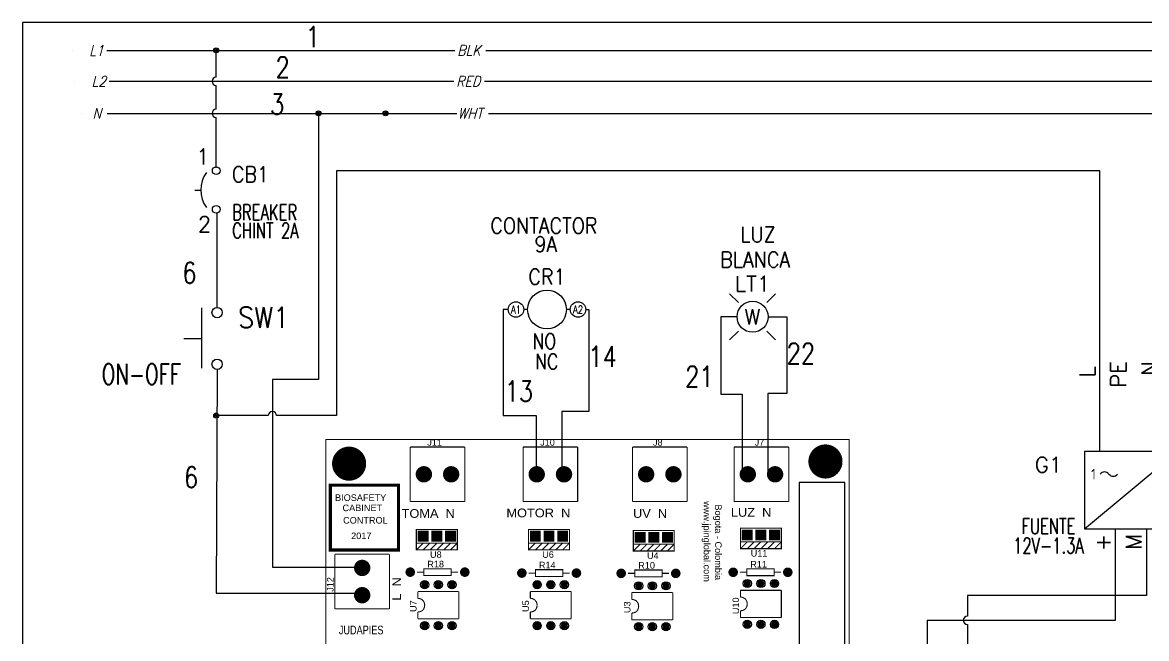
# Model space of a CAD drawing. Header units: inches. Extents: x 15 to 148, y 10 to 111.
# Drawn here: x 126.91 to 140.5, y 103.31 to 110.76 of the extents above; entities that cross this region are included whole.
import ezdxf
from ezdxf.enums import TextEntityAlignment as Align

# ---------------------------------------------------------------- set-up
doc = ezdxf.new("R2010")
doc.units = ezdxf.units.IN
doc.header["$MEASUREMENT"] = 0
doc.linetypes.add('DOT2', pattern=[0.635, 0, -0.635])
doc.linetypes.add('HIDDEN2', pattern=[0.1875, 0.125, -0.0625])
for name, color, linetype in [('12632256', 7, 'Continuous'), ('BLK_12AWG', 7, 'Continuous'), ('DESC', 1, 'Continuous'), ('MISC', 250, 'Continuous'), ('SYMS', 7, 'Continuous'), ('TAGS', 250, 'Continuous'), ('TERMS', 250, 'Continuous')]:
    doc.layers.add(name, color=color, linetype=linetype)
doc.layers.add('WIRENO', color=5, linetype='Continuous', true_color=0x0000ff)
doc.styles.add('WD', font='romans.shx')
doc.styles.add('WD_IEC', font='isocp2.shx', dxfattribs={"width": 0.9, "height": 4})

# ---------------------------------------------------------------- blocks, each defined once
blk = doc.blocks.new('HT0_LGENERIC')
at = {"style": 'WD', "oblique": 15, "width": 0.9}
blk.add_attdef('COLOR', text='', height=0.125, dxfattribs=at).set_placement((0, 0), align=Align.MIDDLE_CENTER)
at = {"color": 7, "style": 'WD'}
for tag, p in [('X4_TINY_DOT_DONT_REMOVE', (-0.125, 0)), ('X1_TINY_DOT_DONT_REMOVE', (0.125, 0))]:
    blk.add_attdef(tag, p, '', height=0.0001, dxfattribs=at)
at = {"style": 'WD', "flags": 1}
for tag, p in [('X4TERM01', (-0.125, 0)), ('X1TERM01', (0.125, 0))]:
    blk.add_attdef(tag, p, '', height=0.01, dxfattribs=at)
blk = doc.blocks.new('WDDOT')
for radius in [0.03, 0.0187, 0.00929]:
    blk.add_circle((0, 0), radius)
blk = doc.blocks.new('HCR1T')
for p, q in [((-0.1562, 0), (-0.1875, 0)), ((0.1875, 0), (0.1562, 0))]:
    blk.add_line(p, q)
for centre, radius in [((0, 0), 0.1562), ((-0.25, 0), 0.0625), ((0.25, 0), 0.0625)]:
    blk.add_circle(centre, radius)
at = {"style": 'WD'}
for tag, width, p in [('INST', 0.7, (0, 0.5282)), ('LOC', 0.7, (0, 0.3586)), ('TAG1', 0.9, (0, 0.2024))]:
    blk.add_attdef(tag, text='', height=0.125, dxfattribs=dict(at, width=width)).set_placement(p, align=Align.CENTER)
for tag, p, width in [('DESC1', (1.126, 0.0757), 0.9), ('DESC2', (1.126, -0.0806), 0.9), ('DESC3', (1.126, -0.2368), 0.9), ('XREFNO', (1.3591, -0.3931), 0.8), ('XREFNC', (1.3591, -0.5493), 0.8)]:
    blk.add_attdef(tag, p, '', height=0.125, dxfattribs=dict(at, width=width))
at = {"linetype": 'Continuous', "style": 'WD', "flags": 9}
blk.add_attdef('ASSYCODE', text='', height=0.01, dxfattribs=at).set_placement((0, 0.1094), align=Align.CENTER)
at = {"style": 'WD', "flags": 9}
blk.add_attdef('FAMILY', text='', height=0.01, dxfattribs=at).set_placement((-0.0053, 0.1698), align=Align.CENTER)
at = {"linetype": 'Continuous', "style": 'WD', "flags": 1}
for tag, p in [('MFG', (0, 0.1404)), ('CAT', (0, 0.1593))]:
    blk.add_attdef(tag, text='', height=0.01, dxfattribs=at).set_placement(p, align=Align.MIDDLE)
at = {"linetype": 'Continuous', "style": 'WD', "width": 0.8, "flags": 8}
for tag, p in [('TERM01', (-0.25, 0)), ('TERM02', (0.25, 0))]:
    blk.add_attdef(tag, text='', height=0.0625, dxfattribs=at).set_placement(p, align=Align.MIDDLE_CENTER)
at = {"style": 'WD', "flags": 1}
for tag, p in [('X4TERM01', (-0.3125, 0)), ('X1TERM02', (0.3125, 0))]:
    blk.add_attdef(tag, p, '', height=0.0125, dxfattribs=at)
at = {"style": 'WD', "width": 0.8, "flags": 8}
for tag, p in [('NO', (1.126, -0.3931)), ('NC', (1.126, -0.5493))]:
    blk.add_attdef(tag, p, '', height=0.125, dxfattribs=at)
blk = doc.blocks.new('HLT1W')
for p, q in [((-0.1149, 0.1149), (-0.1856, 0.1856)), ((0.1149, 0.1149), (0.1856, 0.1856)), ((-0.1149, -0.1149), (-0.1856, -0.1856)), ((0.1149, -0.1149), (0.1856, -0.1856))]:
    blk.add_line(p, q)
blk.add_circle((0, 0), 0.125)
at = {"style": 'WD', "width": 0.7}
for tag, p in [('INST', (0.0055, 0.5282)), ('LOC', (0.0055, 0.3586))]:
    blk.add_attdef(tag, text='', height=0.125, dxfattribs=at).set_placement(p, align=Align.CENTER)
at = {"style": 'WD'}
blk.add_attdef('TAG1', text='', height=0.125, dxfattribs=at).set_placement((0, 0.2024), align=Align.CENTER)
at = {"linetype": 'Continuous', "style": 'WD', "flags": 9}
blk.add_attdef('ASSYCODE', text='', height=0.01, dxfattribs=at).set_placement((-0.001, 0.0957), align=Align.CENTER)
at = {"style": 'WD', "flags": 9}
blk.add_attdef('FAMILY', text='', height=0.01, dxfattribs=at).set_placement((-0.0053, 0.1606), align=Align.CENTER)
at = {"linetype": 'Continuous', "style": 'WD', "flags": 1}
for tag, p in [('MFG', (0, 0.1208)), ('CAT', (0, 0.1403))]:
    blk.add_attdef(tag, text='', height=0.01, dxfattribs=at).set_placement(p, align=Align.MIDDLE)
at = {"style": 'WD'}
for tag, p, width in [('DESC1', (1.125, 0), 0.9), ('WDTAGALT', (1.125, -0.3125), 0.7)]:
    blk.add_attdef(tag, p, '', height=0.125, dxfattribs=dict(at, width=width))
blk.add_attdef('COLOR', text='', height=0.125, dxfattribs=at).set_placement((0, 0), align=Align.MIDDLE)
at = {"style": 'WD', "flags": 1}
for tag, p in [('X4TERM01', (-0.125, 0)), ('X1TERM02', (0.125, 0))]:
    blk.add_attdef(tag, p, '', height=0.0125, dxfattribs=at)
at = {"linetype": 'Continuous', "style": 'WD', "flags": 8}
blk.add_attdef('TERM01', text='', height=0.125, dxfattribs=at).set_placement((-0.175, -0.0314), align=Align.TOP_RIGHT)
blk.add_attdef('TERM02', text='', height=0.125, dxfattribs=at).set_placement((0.175, -0.0314), align=Align.TOP_LEFT)
at = {"style": 'WD', "width": 0.9}
blk.add_attdef('DESC2', text='', height=0.125, dxfattribs=at).set_placement((1.125, -0.0312), align=Align.TOP_LEFT)
blk = doc.blocks.new('VCB1')
at = {"linetype": 'HIDDEN2'}
blk.add_line((-0.1712, 0), (-0.125, 0), dxfattribs=at)
for centre in [(0, 0.1562), (0, -0.1562)]:
    blk.add_circle(centre, 0.0312)
blk.add_arc((0.1094, 0), 0.2344, 143.1301, 216.8699)
at = {"style": 'WD'}
for tag, p, width in [('INST', (0.2188, 0.3883), 0.7), ('LOC', (0.2188, 0.2188), 0.7), ('TAG1', (0.1269, 0.0644), 0.9), ('XREF', (0.1287, -0.09), 0.7), ('DESC1', (0.1287, -0.242), 0.7), ('DESC2', (0.1287, -0.3893), 0.7)]:
    blk.add_attdef(tag, p, '', height=0.125, dxfattribs=dict(at, width=width))
at = {"linetype": 'Continuous', "style": 'WD'}
for tag, height, flags, p in [('TERM01', 0.125, 8, (-0.055, 0.2066)), ('MFG', 0.01, 9, (-0.1421, -0.0881)), ('CAT', 0.01, 9, (-0.1421, -0.0731))]:
    blk.add_attdef(tag, text='', height=height, dxfattribs=dict(at, flags=flags)).set_placement(p, align=Align.RIGHT)
at = {"style": 'WD', "width": 0.7}
blk.add_attdef('RATING1', text='', height=0.125, dxfattribs=at).set_placement((-0.1875, 0.0625), align=Align.RIGHT)
at = {"color": 7, "style": 'WD', "flags": 1}
for tag, p in [('X2TERM01', (0, 0.1875)), ('X8TERM02', (0, -0.1875))]:
    blk.add_attdef(tag, p, '', height=0.0125, dxfattribs=at)
at = {"color": 7, "style": 'WD'}
for tag, p in [('X4LINK', (-0.25, 0)), ('X1LINK', (0, 0))]:
    blk.add_attdef(tag, p, '', height=0.01, dxfattribs=at)
at = {"style": 'WD', "flags": 9}
for tag, p in [('FAMILY', (-0.1421, -0.0365)), ('CONTACT', (-0.1288, -0.1291))]:
    blk.add_attdef(tag, text='', height=0.01, dxfattribs=at).set_placement(p, align=Align.RIGHT)
at = {"linetype": 'Continuous', "style": 'WD', "flags": 9}
blk.add_attdef('ASSYCODE', text='', height=0.01, dxfattribs=at).set_placement((-0.1533, -0.1061), align=Align.CENTER)
at = {"linetype": 'Continuous', "style": 'WD', "flags": 8}
blk.add_attdef('TERM02', text='', height=0.125, dxfattribs=at).set_placement((-0.0407, -0.2134), align=Align.TOP_RIGHT)
blk = doc.blocks.new('VPW1_1PH')
for p, q in [((-0.125, -0.625), (0.625, 0)), ((0.4252, -0.4038), (0.5503, -0.4038)), ((0.4252, -0.4351), (0.4721, -0.4351)), ((0.5503, -0.4351), (0.5034, -0.4351))]:
    blk.add_line(p, q)
blk.add_lwpolyline([(-0.125, 0), (-0.125, -0.625), (0.625, -0.625), (0.625, 0)], close=True)
for centre, start, end in [((0.0364, -0.2089), 36.8699, 143.1301), ((0.1064, -0.1564), 216.8699, 323.1301)]:
    blk.add_arc(centre, 0.0438, start, end)
at = {"style": 'WD_IEC'}
blk.add_text('1', height=0.084, dxfattribs=at).set_placement((-0.0336, -0.1826), align=Align.MIDDLE_RIGHT)
at = {"linetype": 'Continuous', "style": 'WD', "flags": 8}
for tag, p in [('TERM01', (-0.04, 0.6858)), ('TERM02', (0.2098, 0.7277)), ('TERM03', (0.46, 0.7275)), ('TERM04', (0.085, -0.665)), ('TERM05', (0.335, -0.665))]:
    blk.add_attdef(tag, text='', height=0.125, rotation=90, dxfattribs=at).set_placement(p, align=Align.RIGHT)
at = {"style": 'WD', "width": 0.7}
for tag, p in [('INST', (-0.4155, 0.1687)), ('LOC', (-0.4155, -0.0009)), ('RATING1', (-0.4155, -0.3401)), ('XREF', (-0.4155, -0.5097)), ('DESC1', (-0.4155, -0.666)), ('DESC2', (-0.4155, -0.8222)), ('DESC3', (-0.4155, -0.9766))]:
    blk.add_attdef(tag, text='', height=0.125, dxfattribs=at).set_placement(p, align=Align.CENTER)
at = {"style": 'WD'}
for tag, p, height, flags in [('X2TERM01', (0, 0), 0.0125, 1), ('X2TERM02', (0.25, 0), 0.0125, 1), ('X2TERM03', (0.5, 0), 0.0125, 1), ('FAMILY', (0.6836, -0.525), 0.01, 9), ('X8TERM04', (0.125, -0.625), 0.0125, 1), ('X8TERM05', (0.375, -0.625), 0.0125, 1)]:
    blk.add_attdef(tag, p, '', height=height, dxfattribs=dict(at, flags=flags))
blk.add_attdef('TAG1', text='', height=0.125, dxfattribs=at).set_placement((-0.4155, -0.1705), align=Align.CENTER)
at = {"linetype": 'Continuous', "style": 'WD', "flags": 9}
for tag, p in [('MFG', (0.7089, -0.0854)), ('CAT', (0.7108, -0.0659)), ('ASSYCODE', (0.7089, -0.606))]:
    blk.add_attdef(tag, text='', height=0.01, dxfattribs=at).set_placement(p, align=Align.CENTER)
blk = doc.blocks.new('WD_WNH')
at = {"linetype": 'Continuous', "style": 'WD', "width": 0.8}
blk.add_attdef('WIRENO', text='', height=0.125, dxfattribs=at).set_placement((0, 0.0625), align=Align.CENTER)
at = {"style": 'WD', "flags": 1}
for tag, p in [('W01USER', (0, 0.0781)), ('W02USER', (0, 0.0703)), ('W03USER', (0, 0.0625)), ('W04USER', (0, 0.0547)), ('W05USER', (0, 0.0469)), ('W06USER', (0, 0.0391)), ('W07USER', (0, 0.0312)), ('W08USER', (0, 0.0234)), ('W09USER', (0, 0.0156)), ('W10USER', (0, 0.0078))]:
    blk.add_attdef(tag, text='', height=0.005, dxfattribs=at).set_placement(p, align=Align.CENTER)
blk = doc.blocks.new('WD_WNV')
at = {"style": 'WD', "flags": 1}
for tag, p in [('W01USER', (-0.0625, 0.0938)), ('W02USER', (-0.0625, 0.0859)), ('W03USER', (-0.0625, 0.0781)), ('W04USER', (-0.0625, 0.0703)), ('W05USER', (-0.0625, 0.0625)), ('W06USER', (-0.0625, 0.0547)), ('W07USER', (-0.0625, 0.0469)), ('W08USER', (-0.0625, 0.0391)), ('W09USER', (-0.0625, 0.0312)), ('W10USER', (-0.0625, 0.0234))]:
    blk.add_attdef(tag, text='', height=0.005, dxfattribs=at).set_placement(p, align=Align.CENTER)
at = {"linetype": 'Continuous', "style": 'WD', "width": 0.8}
blk.add_attdef('WIRENO', text='', height=0.125, dxfattribs=at).set_placement((-0.05, 0), align=Align.MIDDLE_RIGHT)
blk = doc.blocks.new('RPAD')
blk.add_trace([(-0.5, -0.5), (-0.5, 0.5), (0.5, -0.5), (0.5, 0.5)])
blk = doc.blocks.new('EPAD')
at = {"const_width": 0.5}
blk.add_lwpolyline([(-0.25, 0, 1), (0.25, 0, 1)], format="xyb", close=True, dxfattribs=at)
blk = doc.blocks.new('pcb')
for points, const_width in [([(132.2578, 99.1057), (136.0918, 99.1057), (136.0918, 103.5537), (132.2578, 103.5537), (132.2578, 99.1057)], 0.008), ([(132.8758, 103.4977), (132.8758, 103.0977)], 0.008), ([(132.8758, 103.4977), (133.2758, 103.4977)], 0.008), ([(133.2758, 103.4977), (133.2758, 103.0977)], 0.008), ([(133.7028, 103.4977), (133.7028, 103.0977)], 0.008), ([(133.7028, 103.4977), (134.1028, 103.4977)], 0.008), ([(134.1028, 103.4977), (134.1028, 103.0977)], 0.008), ([(134.5048, 103.4977), (134.5048, 103.0977)], 0.008), ([(134.5048, 103.4977), (134.9048, 103.4977)], 0.008), ([(134.9048, 103.4977), (134.9048, 103.0977)], 0.008), ([(135.2498, 103.4977), (135.2498, 103.0977)], 0.008), ([(135.2498, 103.4977), (135.6498, 103.4977)], 0.008), ([(135.6498, 103.4977), (135.6498, 103.0977)], 0.008), ([(132.2898, 102.7427), (132.7898, 102.7427), (132.7898, 103.2187), (132.2898, 103.2187), (132.2898, 102.7427)], 0.023), ([(132.8758, 103.0977), (133.2758, 103.0977)], 0.008), ([(133.7028, 103.0977), (134.1028, 103.0977)], 0.008), ([(134.5048, 103.0977), (134.9048, 103.0977)], 0.008), ([(135.2498, 103.0977), (135.6498, 103.0977)], 0.008), ([(132.9208, 102.7937), (133.2208, 102.7937), (133.2208, 102.8937), (132.9208, 102.8937), (132.9208, 102.7937)], 0.008), ([(133.7428, 102.7937), (134.0428, 102.7937), (134.0428, 102.8937), (133.7428, 102.8937), (133.7428, 102.7937)], 0.008), ([(135.2958, 102.8027), (135.5958, 102.8027), (135.5958, 102.9027), (135.2958, 102.9027), (135.2958, 102.8027)], 0.008), ([(134.5108, 102.7857), (134.8108, 102.7857), (134.8108, 102.8857), (134.5108, 102.8857), (134.5108, 102.7857)], 0.008), ([(133.2208, 102.7937), (133.2208, 102.7437), (132.9208, 102.7437), (132.9208, 102.7937)], 0.008), ([(132.9708, 102.7937), (132.9208, 102.7437)], 0.008), ([(133.0208, 102.7937), (132.9708, 102.7437)], 0.008), ([(133.0708, 102.7937), (133.0208, 102.7437)], 0.008), ([(133.1208, 102.7937), (133.0708, 102.7437)], 0.008), ([(133.1708, 102.7937), (133.1208, 102.7437)], 0.008), ([(133.2208, 102.7937), (133.1708, 102.7437)], 0.008), ([(134.0428, 102.7937), (134.0428, 102.7437), (133.7428, 102.7437), (133.7428, 102.7937)], 0.008), ([(133.7928, 102.7937), (133.7428, 102.7437)], 0.008), ([(133.8428, 102.7937), (133.7928, 102.7437)], 0.008), ([(133.8928, 102.7937), (133.8428, 102.7437)], 0.008), ([(133.9428, 102.7937), (133.8928, 102.7437)], 0.008), ([(133.9928, 102.7937), (133.9428, 102.7437)], 0.008), ([(134.0428, 102.7937), (133.9928, 102.7437)], 0.008), ([(134.8108, 102.7857), (134.8108, 102.7357), (134.5108, 102.7357), (134.5108, 102.7857)], 0.008), ([(134.5608, 102.7857), (134.5108, 102.7357)], 0.008), ([(134.6108, 102.7857), (134.5608, 102.7357)], 0.008), ([(134.6608, 102.7857), (134.6108, 102.7357)], 0.008), ([(134.7108, 102.7857), (134.6608, 102.7357)], 0.008), ([(134.7608, 102.7857), (134.7108, 102.7357)], 0.008), ([(134.8108, 102.7857), (134.7608, 102.7357)], 0.008), ([(135.5958, 102.8027), (135.5958, 102.7527), (135.2958, 102.7527), (135.2958, 102.8027)], 0.008), ([(135.3458, 102.8027), (135.2958, 102.7527)], 0.008), ([(135.3958, 102.8027), (135.3458, 102.7527)], 0.008), ([(135.4458, 102.8027), (135.3958, 102.7527)], 0.008), ([(135.4958, 102.8027), (135.4458, 102.7527)], 0.008), ([(135.5458, 102.8027), (135.4958, 102.7527)], 0.008), ([(135.5958, 102.8027), (135.5458, 102.7527)], 0.008), ([(132.3238, 102.7117), (132.7238, 102.7117)], 0.008), ([(132.3238, 102.3117), (132.3238, 102.7117)], 0.008), ([(132.7238, 102.3117), (132.7238, 102.7117)], 0.008), ([(132.9258, 102.5807), (132.9758, 102.5807)], 0.008), ([(132.9758, 102.5557), (133.1758, 102.5557), (133.1758, 102.6057), (132.9758, 102.6057), (132.9758, 102.5557)], 0.008), ([(133.1758, 102.5807), (133.2258, 102.5807)], 0.008), ([(133.7438, 102.5737), (133.7938, 102.5737)], 0.008), ([(133.7938, 102.5487), (133.9938, 102.5487), (133.9938, 102.5987), (133.7938, 102.5987), (133.7938, 102.5487)], 0.008), ([(133.9938, 102.5737), (134.0438, 102.5737)], 0.008), ([(134.4718, 102.5717), (134.5218, 102.5717)], 0.008), ([(134.5218, 102.5467), (134.7218, 102.5467), (134.7218, 102.5967), (134.5218, 102.5967), (134.5218, 102.5467)], 0.008), ([(134.7218, 102.5717), (134.7718, 102.5717)], 0.008), ([(135.2928, 102.5797), (135.3428, 102.5797)], 0.008), ([(135.3428, 102.5547), (135.5428, 102.5547), (135.5428, 102.6047), (135.3428, 102.6047), (135.3428, 102.5547)], 0.008), ([(135.5428, 102.5797), (135.5928, 102.5797)], 0.008), ([(132.9318, 102.3887), (132.9318, 102.4387)], 0.008), ([(132.9318, 102.4387), (133.2318, 102.4387)], 0.008), ([(133.2318, 102.2387), (133.2318, 102.4387)], 0.008), ([(133.7558, 102.3887), (133.7558, 102.4387)], 0.008), ([(133.7558, 102.4387), (134.0558, 102.4387)], 0.008), ([(134.0558, 102.2387), (134.0558, 102.4387)], 0.008), ([(134.4998, 102.3807), (134.4998, 102.4307)], 0.008), ([(134.4998, 102.4307), (134.7998, 102.4307)], 0.008), ([(134.7998, 102.2307), (134.7998, 102.4307)], 0.008), ([(135.2958, 102.3977), (135.2958, 102.4477)], 0.008), ([(135.2958, 102.4477), (135.5958, 102.4477)], 0.008), ([(135.3458, 102.3477), (135.3448, 102.3577), (135.3418, 102.3677), (135.3378, 102.3757), (135.3318, 102.3837), (135.3248, 102.3897), (135.3158, 102.3937), (135.3058, 102.3967), (135.2958, 102.3977)], 0.008), ([(135.5958, 102.2477), (135.5958, 102.4477)], 0.008), ([(132.3238, 102.3117), (132.7238, 102.3117)], 0.008), ([(132.9818, 102.3387), (132.9808, 102.3487), (132.9778, 102.3587), (132.9738, 102.3667), (132.9678, 102.3737), (132.9608, 102.3807), (132.9518, 102.3847), (132.9418, 102.3877), (132.9318, 102.3887)], 0.008), ([(132.9818, 102.3387), (132.9808, 102.3287), (132.9778, 102.3187), (132.9738, 102.3097), (132.9678, 102.3027), (132.9608, 102.2967), (132.9518, 102.2927), (132.9418, 102.2897), (132.9318, 102.2887)], 0.008), ([(133.8058, 102.3387), (133.8048, 102.3487), (133.8018, 102.3587), (133.7978, 102.3667), (133.7918, 102.3737), (133.7848, 102.3807), (133.7758, 102.3847), (133.7658, 102.3877), (133.7558, 102.3887)], 0.008), ([(133.8058, 102.3387), (133.8048, 102.3287), (133.8018, 102.3187), (133.7978, 102.3097), (133.7918, 102.3027), (133.7848, 102.2967), (133.7758, 102.2927), (133.7658, 102.2897), (133.7558, 102.2887)], 0.008), ([(134.5498, 102.3307), (134.5488, 102.3407), (134.5458, 102.3507), (134.5418, 102.3587), (134.5358, 102.3657), (134.5288, 102.3727), (134.5198, 102.3767), (134.5098, 102.3797), (134.4998, 102.3807)], 0.008), ([(134.5498, 102.3307), (134.5488, 102.3207), (134.5458, 102.3107), (134.5418, 102.3017), (134.5358, 102.2947), (134.5288, 102.2887), (134.5198, 102.2847), (134.5098, 102.2817), (134.4998, 102.2807)], 0.008), ([(135.3458, 102.3477), (135.3448, 102.3377), (135.3418, 102.3277), (135.3378, 102.3187), (135.3318, 102.3117), (135.3248, 102.3057), (135.3158, 102.3017), (135.3058, 102.2987), (135.2958, 102.2977)], 0.008), ([(132.9318, 102.2387), (132.9318, 102.2887)], 0.008), ([(132.9318, 102.2387), (133.2318, 102.2387)], 0.008), ([(133.7558, 102.2387), (133.7558, 102.2887)], 0.008), ([(133.7558, 102.2387), (134.0558, 102.2387)], 0.008), ([(134.4998, 102.2307), (134.4998, 102.2807)], 0.008), ([(134.4998, 102.2307), (134.7998, 102.2307)], 0.008), ([(135.2958, 102.2477), (135.2958, 102.2977)], 0.008), ([(135.2958, 102.2477), (135.5958, 102.2477)], 0.008)]:
    blk.add_lwpolyline(points, dxfattribs=dict(const_width=const_width))
blk.add_lwpolyline([(135.7258, 103.2377), (135.7258, 101.7587), (136.0598, 101.7587), (136.0598, 103.2377), (135.7258, 103.2377)])
for centre, radius in [((132.4278, 103.3757), 0.03), ((135.9188, 103.3917), 0.03), ((132.9758, 103.2977), 0.03), ((133.1758, 103.2977), 0.03), ((133.8028, 103.2977), 0.03), ((134.0028, 103.2977), 0.03), ((134.6048, 103.2977), 0.03), ((134.8048, 103.2977), 0.03), ((135.3498, 103.2977), 0.03), ((135.5498, 103.2977), 0.03), ((132.9708, 102.8437), 0.025), ((133.0708, 102.8437), 0.025), ((133.1708, 102.8437), 0.025), ((133.7928, 102.8437), 0.025), ((133.8928, 102.8437), 0.025), ((133.9928, 102.8437), 0.025), ((134.5608, 102.8357), 0.025), ((134.6608, 102.8357), 0.025), ((134.7608, 102.8357), 0.025), ((135.3458, 102.8527), 0.025), ((135.4458, 102.8527), 0.025), ((135.5458, 102.8527), 0.025), ((132.5238, 102.6117), 0.03), ((132.8758, 102.5807), 0.025), ((133.2758, 102.5807), 0.025), ((133.6938, 102.5737), 0.025), ((134.0938, 102.5737), 0.025), ((134.4218, 102.5717), 0.025), ((134.8218, 102.5717), 0.025), ((135.2428, 102.5797), 0.025), ((135.6428, 102.5797), 0.025), ((132.9818, 102.4887), 0.03), ((133.0818, 102.4887), 0.03), ((133.1818, 102.4887), 0.03), ((133.8058, 102.4887), 0.03), ((133.9058, 102.4887), 0.03), ((134.0058, 102.4887), 0.03), ((134.5498, 102.4807), 0.03), ((134.6498, 102.4807), 0.03), ((134.7498, 102.4807), 0.03), ((135.3458, 102.4977), 0.03), ((135.4458, 102.4977), 0.03), ((135.5458, 102.4977), 0.03), ((132.5238, 102.4117), 0.03), ((132.9818, 102.1887), 0.03), ((133.0818, 102.1887), 0.03), ((133.1818, 102.1887), 0.03), ((133.8058, 102.1887), 0.03), ((133.9058, 102.1887), 0.03), ((134.0058, 102.1887), 0.03), ((134.5498, 102.1807), 0.03), ((134.6498, 102.1807), 0.03), ((134.7498, 102.1807), 0.03), ((135.3458, 102.1977), 0.03), ((135.4458, 102.1977), 0.03), ((135.5458, 102.1977), 0.03)]:
    blk.add_circle(centre, radius)
for name, p, xscale, yscale in [('EPAD', (132.4278, 103.3757), 0.25, 0.25), ('EPAD', (135.9188, 103.3917), 0.25, 0.25), ('EPAD', (132.9758, 103.2977), 0.12, 0.12), ('EPAD', (133.1758, 103.2977), 0.12, 0.12), ('EPAD', (133.8028, 103.2977), 0.12, 0.12), ('EPAD', (134.0028, 103.2977), 0.12, 0.12), ('EPAD', (134.6048, 103.2977), 0.12, 0.12), ('EPAD', (134.8048, 103.2977), 0.12, 0.12), ('EPAD', (135.3498, 103.2977), 0.12, 0.12), ('EPAD', (135.5498, 103.2977), 0.12, 0.12), ('EPAD', (132.5238, 102.6117), 0.12, 0.12), ('EPAD', (132.8758, 102.5807), 0.07, 0.07), ('EPAD', (133.2758, 102.5807), 0.07, 0.07), ('EPAD', (133.6938, 102.5737), 0.07, 0.07), ('EPAD', (134.0938, 102.5737), 0.07, 0.07), ('EPAD', (134.4218, 102.5717), 0.07, 0.07), ('EPAD', (134.8218, 102.5717), 0.07, 0.07), ('EPAD', (135.2428, 102.5797), 0.07, 0.07), ('EPAD', (135.6428, 102.5797), 0.07, 0.07), ('EPAD', (132.9818, 102.4887), 0.05, 0.05), ('EPAD', (133.0818, 102.4887), 0.05, 0.05), ('EPAD', (133.1818, 102.4887), 0.05, 0.05), ('EPAD', (133.8058, 102.4887), 0.05, 0.05), ('EPAD', (133.9058, 102.4887), 0.05, 0.05), ('EPAD', (134.0058, 102.4887), 0.05, 0.05), ('EPAD', (134.5498, 102.4807), 0.05, 0.05), ('EPAD', (134.6498, 102.4807), 0.05, 0.05), ('EPAD', (134.7498, 102.4807), 0.05, 0.05), ('EPAD', (135.3458, 102.4977), 0.05, 0.05), ('EPAD', (135.4458, 102.4977), 0.05, 0.05), ('EPAD', (135.5458, 102.4977), 0.05, 0.05), ('EPAD', (132.5238, 102.4117), 0.12, 0.12), ('RPAD', (132.9818, 102.1887), 0.05, 0.05), ('EPAD', (133.0818, 102.1887), 0.05, 0.05), ('EPAD', (133.1818, 102.1887), 0.05, 0.05), ('RPAD', (133.8058, 102.1887), 0.05, 0.05), ('EPAD', (133.9058, 102.1887), 0.05, 0.05), ('EPAD', (134.0058, 102.1887), 0.05, 0.05), ('RPAD', (134.5498, 102.1807), 0.05, 0.05), ('EPAD', (134.6498, 102.1807), 0.05, 0.05), ('EPAD', (134.7498, 102.1807), 0.05, 0.05), ('RPAD', (135.3458, 102.1977), 0.05, 0.05), ('EPAD', (135.4458, 102.1977), 0.05, 0.05), ('EPAD', (135.5458, 102.1977), 0.05, 0.05)]:
    blk.add_blockref(name, p, dxfattribs=dict(xscale=xscale, yscale=yscale))
at = {"xscale": 0.08, "yscale": 0.08, "rotation": 180}
for p in [(135.3458, 102.8527), (135.4458, 102.8527), (135.5458, 102.8527), (132.9708, 102.8437), (133.0708, 102.8437), (133.1708, 102.8437), (133.7928, 102.8437), (133.8928, 102.8437), (133.9928, 102.8437), (134.5608, 102.8357), (134.6608, 102.8357), (134.7608, 102.8357)]:
    blk.add_blockref('RPAD', p, dxfattribs=at)
at = {"layer": '12632256'}
for s, height, width, p in [('J11', 0.048, 1.041667, (133.0008, 103.5077)), ('J10', 0.048, 1.041667, (133.8278, 103.5077)), ('J8', 0.048, 1.041667, (134.6548, 103.5077)), ('J7', 0.048, 1.041667, (135.3998, 103.5077)), ('BIOSAFETY', 0.048, 1.041667, (132.3248, 103.1027)), ('CABINET', 0.048, 1.041667, (132.3798, 103.0277)), ('CONTROL', 0.048, 1.041667, (132.3838, 102.9367)), ('TOMA  N', 0.064, 1.09375, (132.8128, 102.9787)), ('MOTOR  N', 0.064, 1.09375, (133.5808, 102.9827)), ('UV  N', 0.064, 1.09375, (134.5088, 102.9787)), ('LUZ  N', 0.064, 1.09375, (135.2258, 102.9867)), ('2017', 0.048, 1.041667, (132.4428, 102.8227)), ('U8', 0.048, 1.041667, (133.0208, 102.6857)), ('U6', 0.048, 1.041667, (133.8428, 102.6857)), ('U11', 0.048, 1.041667, (135.3708, 102.6947)), ('R18', 0.048, 1.041667, (133.0008, 102.6157)), ('R14', 0.048, 1.041667, (133.8188, 102.6087)), ('R10', 0.048, 1.041667, (134.5468, 102.6067)), ('U4', 0.048, 1.041667, (134.6108, 102.6777)), ('R11', 0.048, 1.041667, (135.3678, 102.6147)), ('JUDAPIES', 0.064, 0.78125, (132.3528, 102.1247))]:
    blk.add_text(s, height=height, dxfattribs=dict(at, width=width)).set_placement(p)
for s, height, rotation, width, p in [('www.jpinglobal.com', 0.048, 270, 1.041667, (135.0268, 103.1007)), ('Bogota - Colombia', 0.048, 270, 1.041667, (135.1098, 103.0767)), ('J12', 0.048, 90, 1.041667, (132.3138, 102.4367)), ('L  N', 0.064, 90, 1.09375, (132.8088, 102.3717)), ('U7', 0.048, 90, 1.041667, (132.9218, 102.2887)), ('U5', 0.048, 90, 1.041667, (133.7458, 102.2887)), ('U3', 0.048, 90, 1.041667, (134.4898, 102.2807)), ('U10', 0.048, 90, 1.041667, (135.2858, 102.2727))]:
    blk.add_text(s, height=height, rotation=rotation, dxfattribs=dict(at, width=width)).set_placement(p)
blk = doc.blocks.new('VPB11')
for p, q in [((-0.0938, 0.1849), (-0.0938, -0.1801)), ((-0.2022, 0), (-0.0938, 0))]:
    blk.add_line(p, q)
for centre in [(0, 0.1562), (0, -0.1562)]:
    blk.add_circle(centre, 0.0312)
at = {"style": 'WD'}
for tag, p, width in [('INST', (0.1269, 0.3902), 0.7), ('LOC', (0.1269, 0.2206), 0.7), ('TAG1', (0.1269, 0.0644), 0.9), ('XREF', (0.1287, -0.09), 0.7), ('DESC1', (0.1287, -0.242), 0.7), ('DESC2', (0.1287, -0.3982), 0.7)]:
    blk.add_attdef(tag, p, '', height=0.125, dxfattribs=dict(at, width=width))
at = {"linetype": 'Continuous', "style": 'WD'}
for tag, height, flags, p in [('TERM01', 0.125, 8, (-0.055, 0.2223)), ('CAT', 0.01, 9, (-0.1421, -0.0731)), ('MFG', 0.01, 9, (-0.1421, -0.0881))]:
    blk.add_attdef(tag, text='', height=height, dxfattribs=dict(at, flags=flags)).set_placement(p, align=Align.RIGHT)
at = {"color": 7, "style": 'WD', "flags": 1}
for tag, p in [('X2TERM01', (0, 0.1875)), ('X8TERM02', (0, -0.1875))]:
    blk.add_attdef(tag, p, '', height=0.01, dxfattribs=at)
at = {"color": 7, "style": 'WD'}
for tag, p in [('X4LINK', (-0.2656, 0)), ('X1LINK', (0, 0))]:
    blk.add_attdef(tag, p, '', height=0.01, dxfattribs=at)
at = {"style": 'WD'}
for tag, flags, p in [('CONTACT', 1, (-0.1421, -0.0531)), ('FAMILY', 9, (-0.1421, -0.0365))]:
    blk.add_attdef(tag, text='', height=0.01, dxfattribs=dict(at, flags=flags)).set_placement(p, align=Align.RIGHT)
at = {"linetype": 'Continuous', "style": 'WD', "flags": 9}
blk.add_attdef('ASSYCODE', text='', height=0.01, dxfattribs=at).set_placement((-0.1551, -0.1064), align=Align.CENTER)
at = {"linetype": 'Continuous', "style": 'WD', "flags": 8}
blk.add_attdef('TERM02', text='', height=0.125, dxfattribs=at).set_placement((-0.0407, -0.2291), align=Align.TOP_RIGHT)

msp = doc.modelspace()

# ---------------------------------------------------------------- linework, layer by layer
at = {"color": 7, "linetype": 'Continuous'}
for p, q in [((147.66, 110.759), (126.91, 110.759)), ((126.91, 110.759), (126.91, 94.574))]:
    msp.add_line(p, q, dxfattribs=at)
at = {"layer": 'BLK_12AWG'}
for p, q in [((127.93, 110.422), (132.139, 110.422)), ((129.253, 110.098), (129.253, 110.422)), ((132.513, 110.422), (146.543, 110.422)), ((127.958, 110.048), (132.125, 110.048)), ((129.253, 109.71), (129.253, 109.998)), ((132.498, 110.048), (146.543, 110.048)), ((127.934, 109.66), (132.161, 109.66)), ((129.253, 109.003), (129.253, 109.61)), ((130.489, 109.66), (130.489, 106.442)), ((132.546, 109.66), (146.551, 109.66)), ((138.568, 108.965), (130.707, 108.965)), ((130.707, 108.965), (130.707, 106.005)), ((139.94, 108.965), (138.568, 108.965)), ((139.94, 105.572), (139.94, 108.965)), ((129.264, 107.313), (129.264, 108.451)), ((132.785, 107.288), (132.721, 107.288)), ((132.721, 107.288), (132.721, 106.007)), ((133.722, 107.288), (133.757, 107.288)), ((133.757, 107.288), (133.757, 106.054)), ((135.551, 107.2), (135.354, 107.2)), ((135.354, 107.2), (135.354, 106.263)), ((135.926, 107.2), (136.153, 107.2)), ((136.153, 107.2), (136.153, 106.273)), ((129.264, 106.563), (129.253, 103.858)), ((130.489, 106.442), (129.933, 106.442)), ((129.933, 106.442), (129.933, 104.172)), ((135.354, 106.263), (135.611, 106.263)), ((135.611, 106.263), (135.611, 105.247)), ((136.153, 106.273), (135.924, 106.273)), ((135.924, 106.273), (135.924, 105.295)), ((133.757, 106.054), (133.434, 106.054)), ((133.434, 106.054), (133.434, 105.314)), ((129.883, 106.005), (129.253, 106.005)), ((130.707, 106.005), (129.983, 106.005)), ((132.721, 106.007), (133.12, 106.007)), ((133.12, 106.007), (133.12, 105.257)), ((140.127, 103.53), (140.127, 104.635)), ((140.502, 104.635), (140.502, 103.828)), ((129.933, 104.172), (131.021, 104.172)), ((129.253, 103.858), (131.045, 103.858)), ((138.337, 103.828), (138.337, 103.58)), ((140.502, 103.828), (138.337, 103.828)), ((137.85, 103.53), (137.85, 97.053)), ((137.85, 103.53), (140.127, 103.53)), ((138.337, 103.48), (138.337, 96.825))]:
    msp.add_line(p, q, dxfattribs=at)
for centre, start, end in [((129.253, 110.048), 90, 270), ((129.253, 109.66), 90, 270), ((129.933, 106.005), 0, 180), ((138.337, 103.53), 90, 270)]:
    msp.add_arc(centre, 0.05, start, end, dxfattribs=at)

# ---------------------------------------------------------------- block references
at = {"layer": 'BLK_12AWG', "xscale": 1.65, "yscale": 1.65, "zscale": 1.65}
msp.add_blockref('pcb', (-87.646, -65.146), dxfattribs=at)
at = {"layer": 'SYMS'}
ref = msp.add_blockref('HT0_LGENERIC', (127.805, 110.42), dxfattribs=at)
ref.add_attrib('X1_TINY_DOT_DONT_REMOVE', '.', (128.105, 110.42), dxfattribs={"layer": 'MISC', "color": 7, "height": 0.0001, "style": 'WD'})
ref.add_attrib('X4_TINY_DOT_DONT_REMOVE', '.', (127.517, 110.42), dxfattribs={"layer": 'MISC', "color": 7, "height": 0.0001, "style": 'WD'})
ref.add_attrib('COLOR', 'L1', dxfattribs={"layer": 'MISC', "height": 0.125, "style": 'WD', "oblique": 15, "width": 0.9}).set_placement((127.805, 110.42), align=Align.MIDDLE_CENTER)
for p in [(129.253, 110.422), (130.489, 109.66), (131.301, 109.66), (129.253, 106.005)]:
    msp.add_blockref('WDDOT', p, dxfattribs=at)
ref = msp.add_blockref('HT0_LGENERIC', (132.309, 110.422), dxfattribs=at)
ref.add_attrib('X1_TINY_DOT_DONT_REMOVE', '.', (132.513, 110.422), dxfattribs={"layer": 'MISC', "color": 7, "height": 0.0001, "style": 'WD'})
ref.add_attrib('X4_TINY_DOT_DONT_REMOVE', '.', (132.139, 110.422), dxfattribs={"layer": 'MISC', "color": 7, "height": 0.0001, "style": 'WD'})
ref.add_attrib('COLOR', 'BLK', dxfattribs={"layer": 'MISC', "height": 0.125, "style": 'WD', "oblique": 15, "width": 0.9}).set_placement((132.309, 110.422), align=Align.MIDDLE_CENTER)
ref = msp.add_blockref('HT0_LGENERIC', (127.833, 110.048), dxfattribs=at)
ref.add_attrib('X1_TINY_DOT_DONT_REMOVE', '.', (128.132, 110.048), dxfattribs={"layer": 'MISC', "color": 7, "height": 0.0001, "style": 'WD'})
ref.add_attrib('X4_TINY_DOT_DONT_REMOVE', '.', (127.544, 110.048), dxfattribs={"layer": 'MISC', "color": 7, "height": 0.0001, "style": 'WD'})
ref.add_attrib('COLOR', 'L2', dxfattribs={"layer": 'MISC', "height": 0.125, "style": 'WD', "oblique": 15, "width": 0.9}).set_placement((127.833, 110.048), align=Align.MIDDLE_CENTER)
ref = msp.add_blockref('HT0_LGENERIC', (132.301, 110.048), dxfattribs=at)
ref.add_attrib('X1_TINY_DOT_DONT_REMOVE', '.', (132.498, 110.048), dxfattribs={"layer": 'MISC', "color": 7, "height": 0.0001, "style": 'WD'})
ref.add_attrib('X4_TINY_DOT_DONT_REMOVE', '.', (132.125, 110.048), dxfattribs={"layer": 'MISC', "color": 7, "height": 0.0001, "style": 'WD'})
ref.add_attrib('COLOR', 'RED', dxfattribs={"layer": 'MISC', "height": 0.125, "style": 'WD', "oblique": 15, "width": 0.9}).set_placement((132.301, 110.048), align=Align.MIDDLE_CENTER)
ref = msp.add_blockref('HT0_LGENERIC', (127.809, 109.661), dxfattribs=at)
ref.add_attrib('X1_TINY_DOT_DONT_REMOVE', '.', (128.02, 109.661), dxfattribs={"layer": 'MISC', "color": 7, "height": 0.0001, "style": 'WD'})
ref.add_attrib('X4_TINY_DOT_DONT_REMOVE', '.', (127.62, 109.661), dxfattribs={"layer": 'MISC', "color": 7, "height": 0.0001, "style": 'WD'})
ref.add_attrib('COLOR', 'N', dxfattribs={"layer": 'MISC', "height": 0.125, "style": 'WD', "oblique": 15, "width": 0.9}).set_placement((127.809, 109.661), align=Align.MIDDLE_CENTER)
ref = msp.add_blockref('HT0_LGENERIC', (132.324, 109.66), dxfattribs=at)
ref.add_attrib('X1_TINY_DOT_DONT_REMOVE', '.', (132.546, 109.66), dxfattribs={"layer": 'MISC', "color": 7, "height": 0.0001, "style": 'WD'})
ref.add_attrib('X4_TINY_DOT_DONT_REMOVE', '.', (132.161, 109.66), dxfattribs={"layer": 'MISC', "color": 7, "height": 0.0001, "style": 'WD'})
ref.add_attrib('COLOR', 'WHT', dxfattribs={"layer": 'MISC', "height": 0.125, "style": 'WD', "oblique": 15, "width": 0.9}).set_placement((132.324, 109.66), align=Align.MIDDLE_CENTER)
ref = msp.add_blockref('VCB1', (129.253, 108.733), dxfattribs=dict(at, xscale=1.5, yscale=1.5, zscale=1.5))
ref.add_attrib('DESC2', 'CHINT 2A', (129.446, 108.149), dxfattribs={"layer": 'DESC', "height": 0.1875, "style": 'WD', "width": 0.7})
ref.add_attrib('DESC1', 'BREAKER', (129.446, 108.37), dxfattribs={"layer": 'DESC', "height": 0.1875, "style": 'WD', "width": 0.7})
ref.add_attrib('TAG1', 'CB1', (129.443, 108.829), dxfattribs={"layer": 'TAGS', "height": 0.1875, "style": 'WD', "width": 0.9})
ref.add_attrib('TERM02', '2', dxfattribs={"layer": 'TERMS', "linetype": 'Continuous', "height": 0.188, "style": 'WD', "flags": 8}).set_placement((129.192, 108.413), align=Align.TOP_RIGHT)
ref.add_attrib('TERM01', '1', dxfattribs={"layer": 'TERMS', "linetype": 'Continuous', "height": 0.188, "style": 'WD', "flags": 8}).set_placement((129.17, 109.043), align=Align.RIGHT)
ref = msp.add_blockref('HCR1T', (133.253, 107.288), dxfattribs=dict(at, xscale=1.5, yscale=1.5, zscale=1.5))
ref.add_attrib('TERM02', 'A2', dxfattribs={"layer": 'TERMS', "linetype": 'Continuous', "height": 0.0938, "style": 'WD', "width": 0.8, "flags": 8}).set_placement((133.628, 107.288), align=Align.MIDDLE_CENTER)
ref.add_attrib('TERM01', 'A1', dxfattribs={"layer": 'TERMS', "linetype": 'Continuous', "height": 0.0938, "style": 'WD', "width": 0.8, "flags": 8}).set_placement((132.878, 107.288), align=Align.MIDDLE_CENTER)
ref.add_attrib('NC', 'NC', (133.112, 106.565), dxfattribs={"layer": 'MISC', "height": 0.1875, "style": 'WD', "width": 0.8, "flags": 8})
ref.add_attrib('NO', 'NO', (133.08, 106.81), dxfattribs={"layer": 'MISC', "height": 0.1875, "style": 'WD', "width": 0.8, "flags": 8})
ref.add_attrib('DESC2', '9A', (133.102, 107.984), dxfattribs={"layer": 'DESC', "height": 0.1875, "style": 'WD', "width": 0.9})
ref.add_attrib('DESC1', 'CONTACTOR', (132.568, 108.208), dxfattribs={"layer": 'DESC', "height": 0.1875, "style": 'WD', "width": 0.9})
ref.add_attrib('TAG1', 'CR1', dxfattribs={"layer": 'TAGS', "height": 0.1875, "style": 'WD', "width": 0.9}).set_placement((133.253, 107.591), align=Align.CENTER)
ref = msp.add_blockref('HLT1W', (135.739, 107.2), dxfattribs=dict(at, xscale=1.5, yscale=1.5, zscale=1.5))
ref.add_attrib('DESC2', 'BLANCA', dxfattribs={"layer": 'DESC', "height": 0.1875, "style": 'WD', "width": 0.9}).set_placement((135.348, 107.985), align=Align.TOP_LEFT)
ref.add_attrib('DESC1', 'LUZ', (135.591, 108.101), dxfattribs={"layer": 'DESC', "height": 0.1875, "style": 'WD', "width": 0.9})
ref.add_attrib('TAG1', 'LT1', dxfattribs={"layer": 'TAGS', "height": 0.1875, "style": 'WD'}).set_placement((135.739, 107.504), align=Align.CENTER)
ref.add_attrib('COLOR', 'W', dxfattribs={"layer": 'MISC', "height": 0.188, "style": 'WD'}).set_placement((135.739, 107.2), align=Align.MIDDLE)
ref = msp.add_blockref('VPB11', (129.264, 106.938), dxfattribs=dict(at, xscale=2, yscale=2, zscale=2))
ref.add_attrib('TAG1', 'SW1', (129.518, 107.067), dxfattribs={"layer": 'TAGS', "height": 0.25, "style": 'WD', "width": 0.9})
ref.add_attrib('DESC1', 'ON-OFF', (127.867, 106.38), dxfattribs={"layer": 'DESC', "height": 0.25, "style": 'WD', "width": 0.7})
at = {"layer": 'SYMS', "linetype": 'DOT2', "lineweight": 50}
ref = msp.add_blockref('VPW1_1PH', (139.94, 105.572), dxfattribs=dict(at, xscale=1.5, yscale=1.5, zscale=1.5))
ref.add_attrib('DESC1', 'FUENTE', dxfattribs={"layer": 'DESC', "height": 0.1875, "style": 'WD', "width": 0.7}).set_placement((139.317, 104.574), align=Align.CENTER)
ref.add_attrib('DESC2', '12V-1.3A', dxfattribs={"layer": 'DESC', "height": 0.1875, "style": 'WD', "width": 0.7}).set_placement((139.317, 104.339), align=Align.CENTER)
ref.add_attrib('TAG1', 'G1', dxfattribs={"layer": 'TAGS', "height": 0.1875, "style": 'WD'}).set_placement((139.317, 105.317), align=Align.CENTER)
ref.add_attrib('TERM03', 'N', dxfattribs={"layer": 'TERMS', "linetype": 'Continuous', "height": 0.188, "rotation": 90, "style": 'WD', "flags": 8}).set_placement((140.63, 106.664), align=Align.RIGHT)
ref.add_attrib('TERM02', 'PE', dxfattribs={"layer": 'TERMS', "linetype": 'Continuous', "height": 0.1875, "rotation": 90, "style": 'WD', "flags": 8}).set_placement((140.255, 106.664), align=Align.RIGHT)
ref.add_attrib('TERM01', 'L', dxfattribs={"layer": 'TERMS', "linetype": 'Continuous', "height": 0.188, "rotation": 90, "style": 'WD', "flags": 8}).set_placement((139.88, 106.601), align=Align.RIGHT)
ref.add_attrib('TERM05', 'M', dxfattribs={"layer": 'TERMS', "linetype": 'Continuous', "height": 0.188, "rotation": 90, "style": 'WD', "flags": 8}).set_placement((140.442, 104.575), align=Align.RIGHT)
ref.add_attrib('TERM04', '+', dxfattribs={"layer": 'TERMS', "linetype": 'Continuous', "height": 0.188, "rotation": 90, "style": 'WD', "flags": 8}).set_placement((140.067, 104.575), align=Align.RIGHT)
at = {"layer": 'WIRENO'}
ref = msp.add_blockref('WD_WNH', (130.419, 110.334), dxfattribs=dict(at, xscale=2, yscale=2, zscale=2))
ref.add_attrib('WIRENO', '1', dxfattribs={"linetype": 'Continuous', "height": 0.25, "style": 'WD', "width": 0.8}).set_placement((130.419, 110.459), align=Align.CENTER)
ref = msp.add_blockref('WD_WNH', (130.057, 109.967), dxfattribs=dict(at, xscale=2, yscale=2, zscale=2))
ref.add_attrib('WIRENO', '2', dxfattribs={"linetype": 'Continuous', "height": 0.25, "style": 'WD', "width": 0.8}).set_placement((130.057, 110.092), align=Align.CENTER)
ref = msp.add_blockref('WD_WNH', (129.991, 109.52), dxfattribs=dict(at, xscale=2, yscale=2, zscale=2))
ref.add_attrib('WIRENO', '3', dxfattribs={"linetype": 'Continuous', "height": 0.25, "style": 'WD', "width": 0.8}).set_placement((129.991, 109.645), align=Align.CENTER)
ref = msp.add_blockref('WD_WNV', (129.231, 109.593), dxfattribs=dict(at, xscale=2, yscale=2, zscale=2))
ref.add_attrib('WIRENO', '6', dxfattribs={"linetype": 'Continuous', "height": 0.25, "style": 'WD', "width": 0.8}).set_placement((129.015, 107.733), align=Align.MIDDLE_RIGHT)
ref = msp.add_blockref('WD_WNV', (134.196, 106.719), dxfattribs=dict(at, xscale=2, yscale=2, zscale=2))
ref.add_attrib('WIRENO', '14', dxfattribs={"linetype": 'Continuous', "height": 0.25, "style": 'WD', "width": 0.8}).set_placement((134.096, 106.719), align=Align.MIDDLE_RIGHT)
ref = msp.add_blockref('WD_WNH', (136.026, 106.99), dxfattribs=dict(at, xscale=2, yscale=2, zscale=2))
ref.add_attrib('WIRENO', '22', dxfattribs={"linetype": 'Continuous', "height": 0.25, "style": 'WD', "width": 0.8}).set_placement((136.323, 106.631), align=Align.CENTER)
ref = msp.add_blockref('WD_WNV', (135.576, 106.752), dxfattribs=dict(at, xscale=2, yscale=2, zscale=2))
ref.add_attrib('WIRENO', '21', dxfattribs={"linetype": 'Continuous', "height": 0.25, "style": 'WD', "width": 0.8}).set_placement((135.267, 106.476), align=Align.MIDDLE_RIGHT)
ref = msp.add_blockref('WD_WNV', (133.185, 106.299), dxfattribs=dict(at, xscale=2, yscale=2, zscale=2))
ref.add_attrib('WIRENO', '13', dxfattribs={"linetype": 'Continuous', "height": 0.25, "style": 'WD', "width": 0.8}).set_placement((133.085, 106.299), align=Align.MIDDLE_RIGHT)
ref = msp.add_blockref('WD_WNV', (129.25, 107.119), dxfattribs=dict(at, xscale=2, yscale=2, zscale=2))
ref.add_attrib('WIRENO', '6', dxfattribs={"linetype": 'Continuous', "height": 0.25, "style": 'WD', "width": 0.8}).set_placement((129.035, 105.259), align=Align.MIDDLE_RIGHT)

doc.saveas('drawing.dxf')
